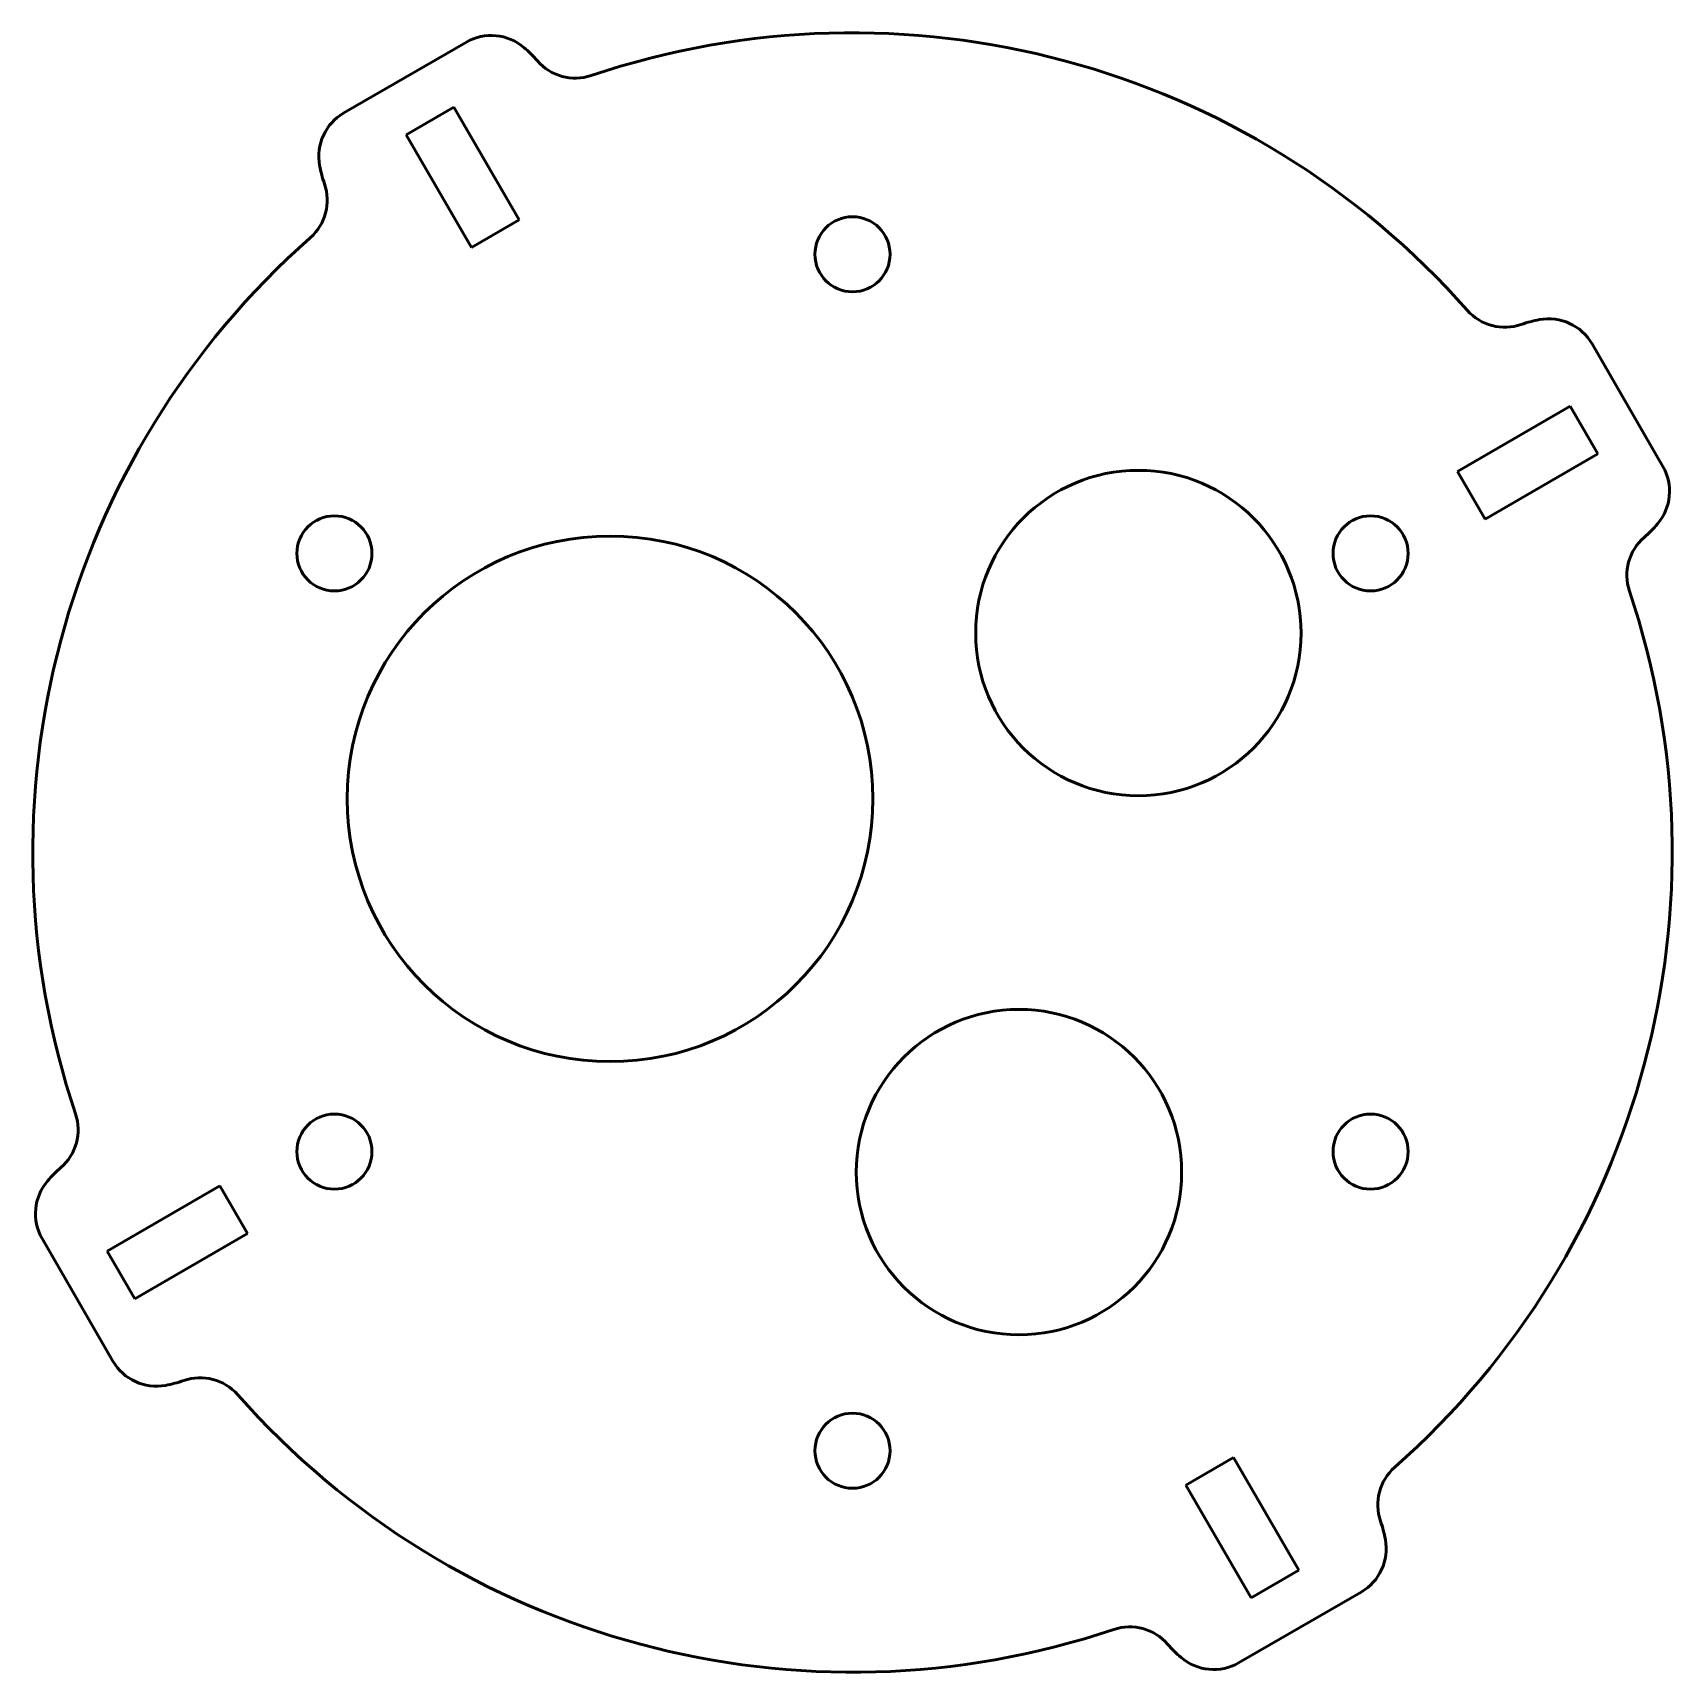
# Model space of a CAD drawing. Header units: millimetres. Extents: x 177.2 to 242.8, y 115.8 to 181.2.
import ezdxf

# ---------------------------------------------------------------- set-up
doc = ezdxf.new("R2010")
doc.units = ezdxf.units.MM
doc.layers.add('Visible (ISO)', color=7, linetype='Continuous', lineweight=50)

msp = doc.modelspace()

# ---------------------------------------------------------------- linework, layer by layer
at = {"layer": 'Visible (ISO)'}
for p, q in [((189.676, 178.046), (194.574, 180.875)), ((192.172, 177.178), (194.078, 178.278)), ((194.078, 178.278), (196.678, 173.775)), ((194.772, 172.675), (192.172, 177.178)), ((196.678, 173.775), (194.772, 172.675)), ((239.546, 168.824), (242.375, 163.926)), ((234.175, 163.728), (238.678, 166.328)), ((238.678, 166.328), (239.778, 164.422)), ((239.778, 164.422), (235.275, 161.822)), ((235.275, 161.822), (234.175, 163.728)), ((180.222, 132.578), (184.725, 135.178)), ((184.725, 135.178), (185.825, 133.272)), ((180.454, 128.176), (177.625, 133.074)), ((185.825, 133.272), (181.322, 130.672)), ((181.322, 130.672), (180.222, 132.578)), ((223.322, 123.225), (225.228, 124.325)), ((225.228, 124.325), (227.828, 119.822)), ((225.922, 118.722), (223.322, 123.225)), ((227.828, 119.822), (225.922, 118.722)), ((230.324, 118.954), (225.426, 116.125))]:
    msp.add_line(p, q, dxfattribs=at)
for centre, radius in [((210, 172.4), 1.5), ((221.421, 157.268), 6.5), ((189.302, 160.45), 1.5), ((230.698, 160.45), 1.5), ((200.315, 150.645), 10.5), ((216.651, 135.73), 6.5), ((189.302, 136.55), 1.5), ((230.698, 136.55), 1.5), ((210, 124.6), 1.5)]:
    msp.add_circle(centre, radius, dxfattribs=at)
for centre, radius, start, end in [((195.574, 179.143), 2, 49.47122, 120), ((210, 148.5), 32.75, 41.41206, 108.58794), ((193.625, 176.862), 5, 40.8109, 49.47122), ((198.923, 181.437), 2, 220.8109, 288.58794), ((190.676, 176.314), 2, 120, 190.52878), ((193.625, 176.862), 5, 190.52878, 199.1891), ((187.014, 174.562), 2, 311.41206, 19.1891), ((210, 148.5), 32.75, 131.41206, 198.58794), ((236.062, 171.486), 2, 221.41206, 289.1891), ((238.362, 164.875), 5, 100.52878, 109.1891), ((237.814, 167.824), 2, 30, 100.52878), ((240.643, 162.926), 2, 319.47122, 30), ((238.362, 164.875), 5, 310.8109, 319.47122), ((242.937, 159.577), 2, 130.8109, 198.58794), ((210, 148.5), 32.75, 311.41206, 18.58794), ((177.063, 137.423), 2, 310.8109, 18.58794), ((181.638, 132.125), 5, 130.8109, 139.47122), ((179.357, 134.074), 2, 139.47122, 210), ((182.186, 129.176), 2, 210, 280.52878), ((181.638, 132.125), 5, 280.52878, 289.1891), ((183.938, 125.514), 2, 41.41206, 109.1891), ((210, 148.5), 32.75, 221.41206, 288.58794), ((232.986, 122.438), 2, 131.41206, 199.1891), ((226.375, 120.138), 5, 10.52878, 19.1891), ((229.324, 120.686), 2, 300, 10.52878), ((221.077, 115.563), 2, 40.8109, 108.58794), ((226.375, 120.138), 5, 220.8109, 229.47122), ((224.426, 117.857), 2, 229.47122, 300)]:
    msp.add_arc(centre, radius, start, end, dxfattribs=at)

doc.saveas('drawing.dxf')
